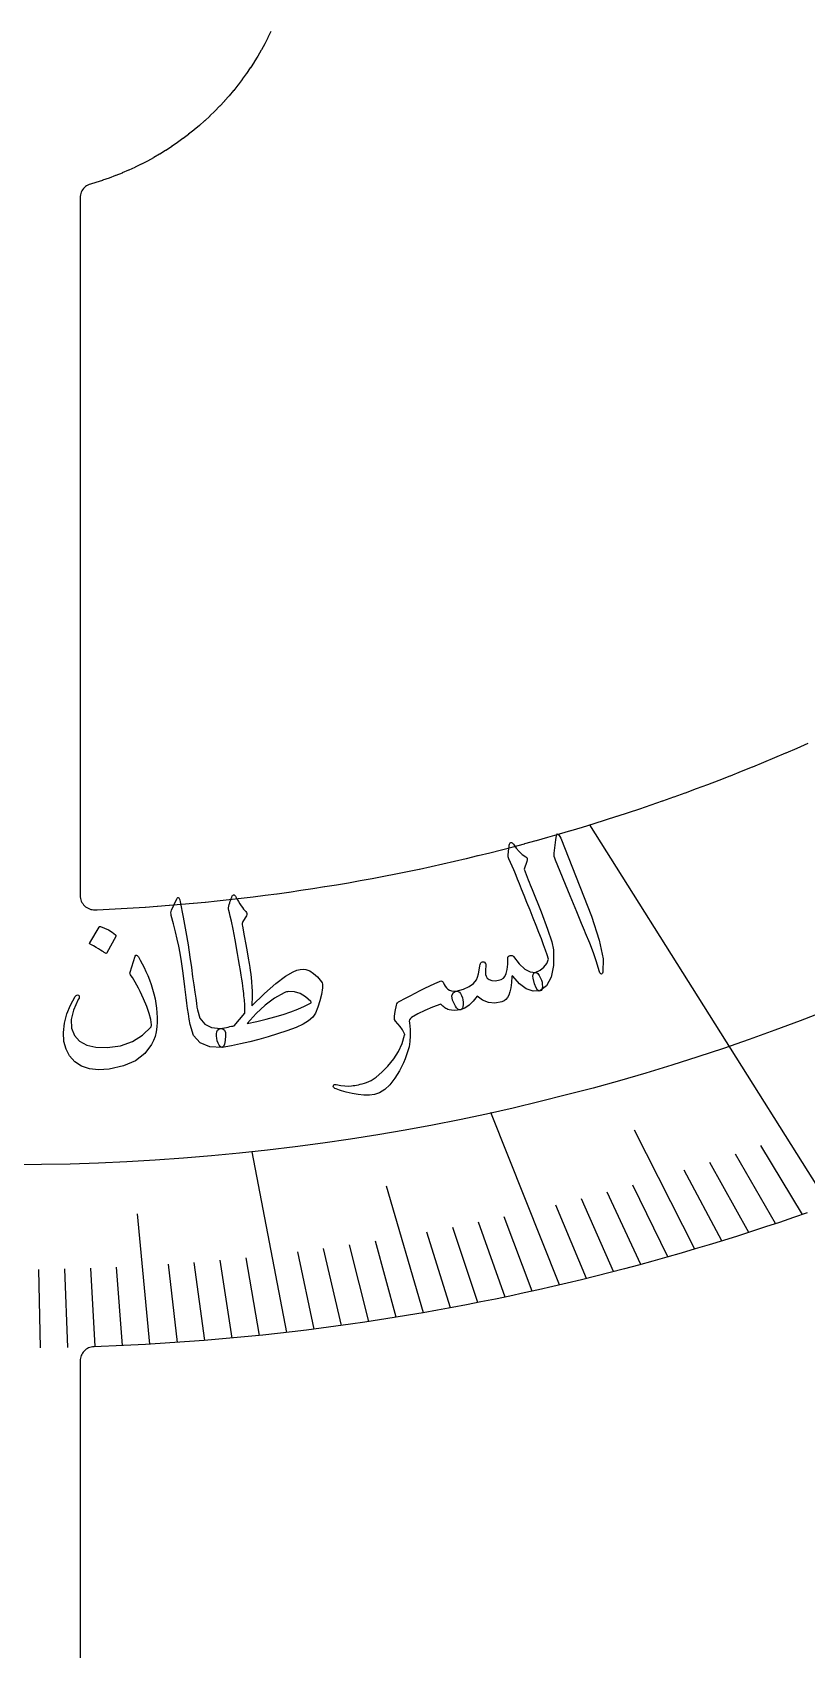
# Model space of a CAD drawing. Header units: millimetres. Extents: x -58 to 58, y -58 to 58.
# Drawn here: x 0.34 to 13.82, y -30.32 to -2.14 of the extents above; entities that cross this region are included whole.
import ezdxf

# ---------------------------------------------------------------- set-up
doc = ezdxf.new("R2010")
doc.units = ezdxf.units.MM
for name, color, linetype in [('CUT_INNER', 6, 'Continuous'), ('ENGRAVE', 7, 'Continuous'), ('ENGRAVE_FINE', 8, 'Continuous'), ('TEXT', 5, 'Continuous')]:
    doc.layers.add(name, color=color, linetype=linetype)

msp = doc.modelspace()

# ---------------------------------------------------------------- linework, layer by layer
at = {"layer": 'CUT_INNER'}
for points in [[(4.4944, -2.1274), (4.4422, -2.2343), (4.4409, -2.2371), (4.3861, -2.3427), (4.3846, -2.3454), (4.3272, -2.4496), (4.3257, -2.4523), (4.2658, -2.5551), (4.2643, -2.5577), (4.2018, -2.659), (4.2002, -2.6616), (4.1353, -2.7613), (4.1336, -2.7638), (4.0663, -2.8619), (4.0645, -2.8644), (3.9948, -2.9609), (3.993, -2.9633), (3.921, -3.058), (3.9191, -3.0604), (3.8448, -3.1533), (3.8428, -3.1557), (3.7662, -3.2467), (3.7642, -3.2491), (3.6854, -3.3382), (3.6833, -3.3405), (3.6024, -3.4276), (3.6002, -3.4298), (3.5172, -3.515), (3.515, -3.5172), (3.4298, -3.6002), (3.4276, -3.6024), (3.3405, -3.6833), (3.3382, -3.6854), (3.2491, -3.7642), (3.2467, -3.7662), (3.1557, -3.8428), (3.1533, -3.8448), (3.0604, -3.9191), (3.058, -3.921), (2.9633, -3.993), (2.9609, -3.9948), (2.8644, -4.0645), (2.8619, -4.0663), (2.7638, -4.1336), (2.7613, -4.1353), (2.6616, -4.2002), (2.659, -4.2018), (2.5577, -4.2643), (2.5551, -4.2658), (2.4523, -4.3257), (2.4496, -4.3272), (2.3454, -4.3846), (2.3427, -4.3861), (2.2371, -4.4409), (2.2343, -4.4422), (2.1274, -4.4944), (2.1246, -4.4957), (2.0165, -4.5453), (2.0137, -4.5465), (1.9043, -4.5934), (1.9015, -4.5946), (1.791, -4.6387), (1.7881, -4.6398), (1.6766, -4.6813), (1.6737, -4.6823), (1.5612, -4.721), (1.5583, -4.722), (1.4449, -4.7579), (1.442, -4.7588), (1.3504, -4.7854), (1.327, -4.7934), (1.3044, -4.8038), (1.2831, -4.8163), (1.263, -4.8309), (1.2446, -4.8474), (1.2278, -4.8656), (1.2129, -4.8854), (1.2001, -4.9066), (1.1894, -4.9289), (1.181, -4.9522), (1.1749, -4.9762), (1.1712, -5.0007), (1.17, -5.0255), (1.17, -17.1817), (1.1713, -17.2068), (1.175, -17.2317), (1.1813, -17.256), (1.19, -17.2797), (1.201, -17.3023), (1.2142, -17.3237), (1.2295, -17.3436), (1.2468, -17.362), (1.2658, -17.3784), (1.2863, -17.3929), (1.3082, -17.4053), (1.3313, -17.4154), (1.3552, -17.4231), (1.3798, -17.4284), (1.4048, -17.4312), (1.43, -17.4315), (1.4668, -17.43), (1.4683, -17.4299), (1.6763, -17.4204), (1.6778, -17.4203), (1.8857, -17.4094), (1.8872, -17.4094), (2.0951, -17.3972), (2.0966, -17.3971), (2.3043, -17.3837), (2.3059, -17.3836), (2.5135, -17.369), (2.5151, -17.3688), (2.7226, -17.3529), (2.7242, -17.3528), (2.9316, -17.3355), (2.9332, -17.3354), (3.1405, -17.3169), (3.1421, -17.3168), (3.3493, -17.297), (3.3508, -17.2969), (3.5579, -17.2758), (3.5595, -17.2757), (3.7664, -17.2533), (3.768, -17.2532), (3.9748, -17.2296), (3.9763, -17.2294), (4.183, -17.2046), (4.1845, -17.2044), (4.3911, -17.1783), (4.3926, -17.1781), (4.599, -17.1507), (4.6005, -17.1505), (4.8067, -17.1218), (4.8082, -17.1216), (5.0142, -17.0917), (5.0157, -17.0915), (5.2216, -17.0603), (5.2231, -17.0601), (5.4287, -17.0276), (5.4303, -17.0274), (5.6357, -16.9937), (5.6372, -16.9934), (5.8424, -16.9585), (5.8439, -16.9582), (6.0489, -16.922), (6.0504, -16.9217), (6.2552, -16.8842), (6.2567, -16.8839), (6.4613, -16.8452), (6.4628, -16.8449), (6.6671, -16.8049), (6.6686, -16.8046), (6.8727, -16.7634), (6.8742, -16.7631), (7.078, -16.7206), (7.0795, -16.7203), (7.283, -16.6765), (7.2845, -16.6762), (7.4877, -16.6312), (7.4892, -16.6309), (7.6922, -16.5846), (7.6937, -16.5843), (7.8964, -16.5368), (7.8979, -16.5365), (8.1003, -16.4877), (8.1018, -16.4874), (8.3039, -16.4374), (8.3054, -16.437), (8.5072, -16.3858), (8.5087, -16.3855), (8.7101, -16.333), (8.7116, -16.3326), (8.9127, -16.2789), (8.9142, -16.2785), (9.115, -16.2236), (9.1165, -16.2232), (9.317, -16.1671), (9.3185, -16.1667), (9.5186, -16.1093), (9.5201, -16.1089), (9.7198, -16.0503), (9.7213, -16.0498), (9.9207, -15.99), (9.9222, -15.9896), (10.1212, -15.9285), (10.1227, -15.9281), (10.3213, -15.8658), (10.3228, -15.8654), (10.521, -15.8019), (10.5225, -15.8014), (10.7204, -15.7367), (10.7218, -15.7362), (10.9193, -15.6703), (10.9207, -15.6698), (11.1178, -15.6027), (11.1193, -15.6022), (11.3159, -15.5339), (11.3174, -15.5334), (11.5136, -15.4638), (11.515, -15.4633), (11.7108, -15.3926), (11.7123, -15.3921), (11.9076, -15.3201), (11.9091, -15.3196), (12.104, -15.2465), (12.1054, -15.2459), (12.2999, -15.1716), (12.3013, -15.171), (12.4953, -15.0955), (12.4967, -15.095), (12.6903, -15.0183), (12.6917, -15.0177), (12.8847, -14.9398), (12.8862, -14.9392), (13.0787, -14.8601), (13.0802, -14.8595), (13.2722, -14.7793), (13.2737, -14.7787), (13.4653, -14.6973), (13.4667, -14.6967), (13.6578, -14.614), (13.6592, -14.6134), (13.8497, -14.5297)], [(13.8354, -22.7094), (13.5932, -22.7936), (13.3506, -22.8762), (13.1074, -22.9574), (12.8637, -23.0371), (12.6195, -23.1152), (12.3749, -23.1919), (12.1298, -23.2671), (11.8842, -23.3408), (11.6382, -23.413), (11.3917, -23.4836), (11.1449, -23.5527), (10.8976, -23.6204), (10.6499, -23.6865), (10.4017, -23.7511), (10.1532, -23.8141), (9.9044, -23.8757), (9.6551, -23.9357), (9.4055, -23.9941), (9.1555, -24.0511), (8.9052, -24.1065), (8.6545, -24.1604), (8.4036, -24.2127), (8.1523, -24.2635), (7.9007, -24.3128), (7.6488, -24.3605), (7.3966, -24.4066), (7.1441, -24.4512), (6.8914, -24.4943), (6.6384, -24.5358), (6.3851, -24.5758), (6.1316, -24.6142), (5.8779, -24.651), (5.624, -24.6863), (5.3698, -24.72), (5.1155, -24.7522), (4.8609, -24.7828), (4.6062, -24.8118), (4.3513, -24.8393), (4.0962, -24.8652), (3.841, -24.8896), (3.5857, -24.9124), (3.3302, -24.9336), (3.0745, -24.9532), (2.8188, -24.9713), (2.5629, -24.9878), (2.307, -25.0028), (2.051, -25.0161), (1.7949, -25.0279), (1.5387, -25.0382), (1.4116, -25.0425), (1.3876, -25.0444), (1.364, -25.0487), (1.3409, -25.0552), (1.3185, -25.0638), (1.2971, -25.0746), (1.2767, -25.0874), (1.2578, -25.1021), (1.2403, -25.1186), (1.2244, -25.1366), (1.2104, -25.1561), (1.1983, -25.1768), (1.1882, -25.1986), (1.1803, -25.2213), (1.1746, -25.2446), (1.1712, -25.2683), (1.17, -25.2923), (1.17, -36.8373)]]:
    msp.add_lwpolyline(points, dxfattribs=at)
at = {"layer": 'ENGRAVE'}
for points in [[(14.2198, -22.5724), (10.0486, -15.951)], [(9.5186, -23.9679), (8.3255, -20.9636)], [(4.7701, -24.7933), (4.1648, -21.647)]]:
    msp.add_lwpolyline(points, dxfattribs=at)
msp.add_circle((0, 16.7167), 38.5892, dxfattribs=at)
at = {"layer": 'ENGRAVE_FINE'}
for points in [[(11.877, -23.3429), (10.8239, -21.2732)], [(13.2848, -22.8983), (12.5831, -21.6888)], [(13.7527, -22.7383), (13.028, -21.5402)], [(12.3469, -23.2006), (11.6917, -21.9695)], [(12.8162, -23.0524), (12.1377, -21.8319)], [(7.1485, -24.4505), (6.504, -22.2459)], [(11.4064, -23.4795), (10.7986, -22.2282)], [(10.4635, -23.7351), (9.9038, -22.4653)], [(10.9352, -23.6102), (10.3513, -22.3495)], [(2.3864, -24.9983), (2.1694, -22.7254)], [(9.0454, -24.0757), (8.5589, -22.7809)], [(9.9913, -23.8544), (9.4558, -22.5758)], [(7.6233, -24.3652), (7.2115, -23.049)], [(8.0977, -24.2743), (7.6609, -22.9649)], [(8.5718, -24.1778), (8.1101, -22.8755)], [(5.7223, -24.6728), (5.4117, -23.3336)], [(6.198, -24.6043), (5.8619, -23.2702)], [(6.6734, -24.5301), (6.312, -23.2017)], [(1.9092, -25.0229), (1.805, -23.6573)], [(2.8634, -24.9683), (2.7073, -23.6068)], [(3.3403, -24.9328), (3.1583, -23.574)], [(3.8171, -24.8918), (3.6092, -23.5361)], [(4.2937, -24.8453), (4.06, -23.4932)], [(5.2463, -24.7358), (4.9613, -23.3919)], [(0.4774, -25.0638), (0.4513, -23.6951)], [(0.9547, -25.0556), (0.9026, -23.6875)], [(1.432, -25.042), (1.3538, -23.6749)]]:
    msp.add_lwpolyline(points, dxfattribs=at)
at = {"layer": 'TEXT'}
for points in [[(8.6259, -16.478), (8.6337, -16.414), (8.6394, -16.3633), (8.6432, -16.3259), (8.645, -16.3019), (8.6472, -16.2864), (8.6522, -16.2744), (8.6599, -16.2659), (8.6703, -16.2611), (8.6833, -16.26), (8.6954, -16.264), (8.7065, -16.2729), (8.7167, -16.2869), (8.7649, -16.3557), (8.8168, -16.4155), (8.8722, -16.4662), (8.9313, -16.5077), (8.9484, -16.5214), (8.9572, -16.5398), (8.9577, -16.5628), (8.9498, -16.5904), (8.9043, -16.7206), (8.9226, -16.7686), (8.9407, -16.8157), (8.9585, -16.8618), (8.9761, -16.9071), (8.9935, -16.9515), (9.0106, -16.995), (9.0275, -17.0376), (9.0442, -17.0794), (9.1992, -17.4654), (9.3129, -17.7693), (9.3844, -17.991), (9.4134, -18.1309), (9.4132, -18.3989), (9.3739, -18.6072), (9.2956, -18.7555), (9.1787, -18.8437), (9.1751, -18.8446), (9.1714, -18.8456), (9.1678, -18.8465), (9.1642, -18.8474), (9.1375, -18.8329), (9.1118, -18.7906), (9.0873, -18.7204), (9.0639, -18.6225), (9.058, -18.5855), (9.0614, -18.5566), (9.074, -18.5358), (9.0959, -18.523), (9.1825, -18.4813), (9.2498, -18.4287), (9.2978, -18.3654), (9.3265, -18.2914), (9.3036, -18.2177), (9.2756, -18.1345), (9.2425, -18.0417), (9.2043, -17.9393), (9.1613, -17.8277), (9.1139, -17.7072), (9.0623, -17.5779), (9.0063, -17.4397), (8.9525, -17.3036), (8.9039, -17.1813), (8.8604, -17.0729), (8.8221, -16.9783), (8.7892, -16.8975), (8.7623, -16.8304), (8.7413, -16.7769), (8.7261, -16.7371), (8.6392, -16.543), (8.6329, -16.5233), (8.6287, -16.5058), (8.6263, -16.4908), (8.6259, -16.478)], [(9.4535, -16.2136), (9.4668, -16.139), (9.4859, -16.1085), (9.511, -16.1224), (9.5422, -16.1804), (9.8726, -17.0232), (10.0758, -17.5402), (10.2114, -17.9611), (10.2778, -18.2863), (10.2742, -18.5159), (10.2673, -18.5366), (10.2595, -18.549), (10.2506, -18.553), (10.2408, -18.5487), (10.2315, -18.5401), (10.2231, -18.5279), (10.2156, -18.5122), (10.209, -18.4928), (10.1646, -18.3397), (10.1104, -18.1794), (10.0465, -18.0119), (9.973, -17.837), (9.9547, -17.7911), (9.904, -17.6673), (9.8212, -17.4657), (9.7064, -17.1862), (9.4484, -16.5672), (9.437, -16.5336), (9.4298, -16.5017), (9.4267, -16.4715), (9.4277, -16.4429)], [(3.8208, -17.1893), (3.828, -17.179), (3.8346, -17.172), (3.8408, -17.1683), (3.8464, -17.1678), (3.8535, -17.1703), (3.8604, -17.1755), (3.8673, -17.1835), (3.874, -17.1943), (3.9016, -17.2412), (3.9278, -17.2845), (3.9525, -17.3242), (3.9758, -17.3604), (3.9977, -17.3925), (4.0185, -17.4202), (4.0382, -17.4434), (4.0566, -17.462), (4.0704, -17.4775), (4.0765, -17.4949), (4.0748, -17.5141), (4.0653, -17.5351), (4.006, -17.6347), (3.9989, -17.6515), (3.995, -17.6703), (3.9945, -17.6909), (3.9974, -17.7135), (4.0289, -17.8847), (4.0563, -18.0354), (4.0797, -18.1659), (4.0989, -18.2759), (4.1142, -18.3658), (4.1258, -18.4358), (4.1337, -18.4858), (4.1379, -18.5159), (4.1476, -18.6051), (4.1552, -18.6898), (4.1606, -18.7703), (4.1639, -18.8463), (4.1652, -18.9179), (4.1649, -18.9851), (4.1628, -19.0479), (4.1591, -19.1062), (4.3841, -18.8866), (4.5789, -18.7136), (4.7449, -18.5878), (4.883, -18.5095), (4.9457, -18.485), (5.003, -18.4704), (5.0548, -18.4658), (5.1012, -18.4712), (5.1692, -18.4952), (5.2369, -18.5386), (5.3046, -18.6016), (5.3722, -18.6839), (5.3838, -18.7043), (5.391, -18.7285), (5.3936, -18.7567), (5.3918, -18.7889), (5.3726, -18.9062), (5.3456, -19.0191), (5.3106, -19.1276), (5.2677, -19.2315), (5.2211, -19.3011), (5.15, -19.3657), (5.0546, -19.4252), (4.9346, -19.4793), (4.7717, -19.5384), (4.6092, -19.5931), (4.447, -19.6436), (4.2852, -19.6898), (4.1241, -19.7314), (3.9639, -19.7683), (3.8046, -19.8004), (3.6464, -19.8277), (3.628, -19.8245), (3.6099, -19.811), (3.5923, -19.7873), (3.5751, -19.7534), (3.5588, -19.7113), (3.5482, -19.6701), (3.5433, -19.6297), (3.5441, -19.5901), (3.5512, -19.5549), (3.5651, -19.5279), (3.5859, -19.509), (3.6136, -19.4982), (3.6511, -19.4923), (3.6866, -19.4862), (3.7199, -19.4798), (3.7511, -19.4731), (3.7801, -19.4666), (3.8072, -19.4607), (3.8322, -19.4556), (3.8552, -19.451), (4.0397, -19.2309), (4.0406, -19.2222), (4.0412, -19.2109), (4.0415, -19.1971), (4.0415, -19.1807), (4.0412, -19.1619), (4.0407, -19.1406), (4.0398, -19.1167), (4.0387, -19.0903), (4.0371, -19.0617), (4.0348, -19.0311), (4.0318, -18.9984), (4.0281, -18.9638), (4.024, -18.9273), (4.0197, -18.8893), (4.0152, -18.8496), (4.0106, -18.8084), (4.0049, -18.7618), (3.9972, -18.7062), (3.9876, -18.6415), (3.9761, -18.5678), (3.9628, -18.4856), (3.9476, -18.3951), (3.9306, -18.2966), (3.9119, -18.1899), (3.8699, -17.9533), (3.835, -17.7662), (3.8071, -17.6289), (3.7861, -17.5412), (3.7708, -17.485), (3.7601, -17.4422), (3.754, -17.4128), (3.7525, -17.3968), (3.7597, -17.3655), (3.7674, -17.3359), (3.7754, -17.3082), (3.7838, -17.2823), (3.7926, -17.2577), (3.8017, -17.234), (3.8111, -17.2112), (3.8208, -17.1893)], [(2.8568, -17.2397), (2.8626, -17.2282), (2.8682, -17.2203), (2.8738, -17.2161), (2.8792, -17.2157), (2.8878, -17.2198), (2.8964, -17.2336), (2.905, -17.2571), (2.9135, -17.2903), (2.9658, -17.5617), (3.0115, -17.8128), (3.0504, -18.0437), (3.0824, -18.2545), (3.107, -18.4349), (3.1294, -18.5966), (3.1495, -18.7396), (3.1673, -18.8639), (3.1825, -18.9694), (3.195, -19.0563), (3.2046, -19.1245), (3.2115, -19.174), (3.2575, -19.3199), (3.3398, -19.4228), (3.4585, -19.4823), (3.6136, -19.4982), (3.657, -19.5049), (3.6866, -19.5278), (3.7025, -19.5669), (3.7046, -19.6221), (3.696, -19.7104), (3.6834, -19.7741), (3.6669, -19.8132), (3.6464, -19.8277), (3.4278, -19.8207), (3.2613, -19.7514), (3.1472, -19.6206), (3.0855, -19.4288), (3.0705, -19.3358), (3.0562, -19.2425), (3.0426, -19.1489), (3.0297, -19.055), (3.0173, -18.9608), (3.0051, -18.8664), (2.9931, -18.7718), (2.9813, -18.6769), (2.9593, -18.4958), (2.9361, -18.3331), (2.9119, -18.1887), (2.8867, -18.0626), (2.8593, -17.9417), (2.8287, -17.813), (2.795, -17.6765), (2.7582, -17.5322), (2.7528, -17.5061), (2.7515, -17.4819), (2.7543, -17.4598), (2.7612, -17.4396)], [(1.4995, -17.7319), (1.5037, -17.7271), (1.5097, -17.724), (1.5176, -17.7228), (1.5273, -17.7233), (1.597, -17.7491), (1.6631, -17.7815), (1.7258, -17.8203), (1.7849, -17.8656), (1.7908, -17.8727), (1.7936, -17.8799), (1.7933, -17.8873), (1.7899, -17.8949), (1.6369, -18.1824), (1.631, -18.1894), (1.6231, -18.1913), (1.6131, -18.1884), (1.6011, -18.1804), (1.5908, -18.1735), (1.5745, -18.1632), (1.5522, -18.1494), (1.5241, -18.1323), (1.4895, -18.1117), (1.4482, -18.0876), (1.4002, -18.0601), (1.3454, -18.0291), (1.3381, -18.0239), (1.3344, -18.0185), (1.3341, -18.013), (1.3375, -18.0074)], [(2.1843, -18.2483), (2.2181, -18.3084), (2.2513, -18.3713), (2.2839, -18.4369), (2.3159, -18.5053), (2.3469, -18.5771), (2.3764, -18.6525), (2.4044, -18.7318), (2.431, -18.8148), (2.4547, -18.8977), (2.4743, -18.9801), (2.4899, -19.0621), (2.5013, -19.1438), (2.5086, -19.2252), (2.5118, -19.3067), (2.5107, -19.3883), (2.5055, -19.4699), (2.4933, -19.5561), (2.4741, -19.6362), (2.4479, -19.7104), (2.4146, -19.7785), (2.2956, -19.9362), (2.1326, -20.0606), (1.9257, -20.151), (1.6752, -20.2067), (1.4925, -20.2189), (1.3314, -20.2014), (1.1921, -20.1544), (1.075, -20.0781), (0.986, -19.978), (0.9238, -19.8595), (0.888, -19.7228), (0.8784, -19.568), (0.8954, -19.4033), (0.9358, -19.2445), (0.9993, -19.0914), (1.0856, -18.9439), (1.0994, -18.9269), (1.113, -18.9173), (1.1263, -18.915), (1.1395, -18.9201), (1.1519, -18.9312), (1.1558, -18.9472), (1.1513, -18.9681), (1.1382, -18.9938), (1.0533, -19.1789), (1.013, -19.3445), (1.018, -19.491), (1.069, -19.6181), (1.1587, -19.7185), (1.2838, -19.7879), (1.4442, -19.8261), (1.6395, -19.8326), (1.8737, -19.7985), (2.0796, -19.7263), (2.257, -19.6165), (2.4053, -19.4694), (2.4082, -19.4643), (2.41, -19.4571), (2.4108, -19.4475), (2.4104, -19.4358), (2.399, -19.3441), (2.3724, -19.2383), (2.3307, -19.1182), (2.2741, -18.9837), (2.2429, -18.9162), (2.213, -18.8535), (2.1843, -18.7955), (2.157, -18.7422), (2.1307, -18.6939), (2.1052, -18.6508), (2.0806, -18.613), (2.0567, -18.5804), (2.0454, -18.5633), (2.0386, -18.5474), (2.0363, -18.5325), (2.0387, -18.5188), (2.1301, -18.2406), (2.1391, -18.2241), (2.1512, -18.2199), (2.1662, -18.228), (2.1843, -18.2483)], [(7.7222, -18.8493), (7.8463, -18.8146), (7.9462, -18.7698), (8.0218, -18.715), (8.0732, -18.6505), (8.0926, -18.6048), (8.1088, -18.5489), (8.1215, -18.483), (8.1309, -18.4069), (8.1355, -18.3839), (8.1421, -18.3656), (8.1507, -18.352), (8.1614, -18.3432), (8.1759, -18.3365), (8.1896, -18.3347), (8.2026, -18.3378), (8.2148, -18.3458), (8.2269, -18.359), (8.2349, -18.3751), (8.2389, -18.394), (8.2388, -18.4158), (8.2328, -18.4732), (8.2311, -18.5206), (8.2337, -18.558), (8.2406, -18.5854), (8.2619, -18.6218), (8.295, -18.6473), (8.3399, -18.6621), (8.3966, -18.6659), (8.4571, -18.6595), (8.5062, -18.6454), (8.5439, -18.6235), (8.5702, -18.594), (8.5928, -18.5418), (8.6086, -18.47), (8.6176, -18.3786), (8.6196, -18.2675), (8.6208, -18.2539), (8.6278, -18.2427), (8.6405, -18.2339), (8.659, -18.2274), (8.6773, -18.2248), (8.6929, -18.2266), (8.7058, -18.2328), (8.7161, -18.2436), (8.818, -18.3738), (8.916, -18.4636), (9.01, -18.5131), (9.0995, -18.5221), (9.1204, -18.5257), (9.1425, -18.5433), (9.1658, -18.5748), (9.1903, -18.6202), (9.2053, -18.6574), (9.2154, -18.6945), (9.2207, -18.7314), (9.221, -18.7681), (9.2177, -18.7972), (9.2102, -18.8194), (9.1984, -18.8346), (9.1823, -18.8428), (9.06, -18.8506), (8.9403, -18.8105), (8.8234, -18.7224), (8.7097, -18.5864), (8.7039, -18.5793), (8.6989, -18.5776), (8.6949, -18.5815), (8.6917, -18.5908), (8.6837, -18.6977), (8.672, -18.7879), (8.6565, -18.8615), (8.6374, -18.9185), (8.6147, -18.9592), (8.5868, -18.9922), (8.5535, -19.0174), (8.515, -19.0349), (8.3931, -19.0554), (8.2806, -19.0455), (8.1777, -19.0053), (8.0845, -18.9348), (8.0168, -19.0231), (7.9455, -19.0923), (7.8707, -19.1422), (7.7925, -19.173), (7.7705, -19.1725), (7.7488, -19.1617), (7.7272, -19.1405), (7.7058, -19.1089), (7.6584, -19.0071), (7.6454, -18.9299), (7.6667, -18.8773), (7.7222, -18.8493)], [(4.8014, -18.855), (4.7831, -18.8581), (4.7645, -18.8627), (4.7456, -18.8687), (4.7265, -18.8761), (4.5569, -18.9699), (4.3927, -19.0903), (4.2334, -19.2376), (4.0787, -19.4117), (4.2495, -19.3758), (4.4109, -19.3374), (4.563, -19.2967), (4.7057, -19.2537), (4.839, -19.2084), (4.963, -19.1606), (5.0775, -19.1105), (5.1826, -19.058), (5.1922, -19.0522), (5.1966, -19.0457), (5.1958, -19.0387), (5.1898, -19.0309), (5.0976, -18.9462), (5.0022, -18.8886), (4.9035, -18.8582), (4.8014, -18.855)], [(7.7998, -19.1714), (7.7418, -19.1813), (7.6886, -19.185), (7.6404, -19.1824), (7.5971, -19.1735), (7.5773, -19.1673), (7.5582, -19.1591), (7.5399, -19.1489), (7.5224, -19.1365), (7.5053, -19.1227), (7.4882, -19.108), (7.4712, -19.0923), (7.4543, -19.0756), (7.3062, -19.1296), (7.1718, -19.1858), (7.0509, -19.2444), (6.9436, -19.3056), (6.922, -19.3236), (6.9083, -19.3452), (6.9024, -19.3704), (6.9043, -19.3993), (6.9172, -19.517), (6.9207, -19.6256), (6.9146, -19.7254), (6.899, -19.8161), (6.8801, -19.8882), (6.8577, -19.9596), (6.832, -20.0301), (6.8028, -20.0999), (6.7701, -20.1685), (6.7339, -20.236), (6.6941, -20.3021), (6.6507, -20.3669), (6.5633, -20.4789), (6.4749, -20.5633), (6.3859, -20.6199), (6.2964, -20.6489), (6.2076, -20.6589), (6.113, -20.6598), (6.0125, -20.6516), (5.9063, -20.6343), (5.8539, -20.6224), (5.8059, -20.6105), (5.7624, -20.5985), (5.7232, -20.5865), (5.6883, -20.5747), (5.6574, -20.5635), (5.6305, -20.5528), (5.6075, -20.5427), (5.5932, -20.5332), (5.584, -20.522), (5.5799, -20.5091), (5.5809, -20.4946), (5.5867, -20.4818), (5.5973, -20.4744), (5.6125, -20.4724), (5.6324, -20.4756), (5.7106, -20.49), (5.7807, -20.4985), (5.8427, -20.5011), (5.8965, -20.498), (5.9241, -20.495), (5.9533, -20.4908), (5.984, -20.4855), (6.0161, -20.4789), (6.0498, -20.4711), (6.085, -20.4621), (6.1217, -20.4518), (6.1599, -20.4404), (6.2387, -20.4049), (6.327, -20.3451), (6.4244, -20.2611), (6.5307, -20.1528), (6.6319, -20.0287), (6.7142, -19.8973), (6.7776, -19.7588), (6.8223, -19.6134), (6.8241, -19.6074), (6.824, -19.6018), (6.822, -19.5966), (6.8182, -19.5917), (6.7842, -19.525), (6.7469, -19.4665), (6.7065, -19.416), (6.6629, -19.3735), (6.6474, -19.3437), (6.645, -19.287), (6.6557, -19.2037), (6.6793, -19.0935), (6.6881, -19.0713), (6.7008, -19.0521), (6.7174, -19.0359), (6.7378, -19.0227), (6.8281, -18.9744), (6.917, -18.9275), (7.0046, -18.882), (7.091, -18.838), (7.1765, -18.7954), (7.2619, -18.7546), (7.347, -18.7155), (7.4318, -18.678), (7.4526, -18.6713), (7.4702, -18.6718), (7.4845, -18.6796), (7.4957, -18.6946), (7.511, -18.7309), (7.5291, -18.7628), (7.5501, -18.7903), (7.574, -18.8135), (7.6024, -18.83), (7.6378, -18.8412), (7.6801, -18.8471), (7.7295, -18.8477), (7.7547, -18.8524), (7.7773, -18.8665), (7.7972, -18.8902), (7.8145, -18.9233), (7.8282, -18.9618), (7.8373, -19.0012), (7.8419, -19.0417), (7.8419, -19.0831), (7.8372, -19.1187), (7.8286, -19.1453), (7.8162, -19.1629), (7.7998, -19.1714)]]:
    msp.add_lwpolyline(points, close=True, dxfattribs=at)

doc.saveas('drawing.dxf')
